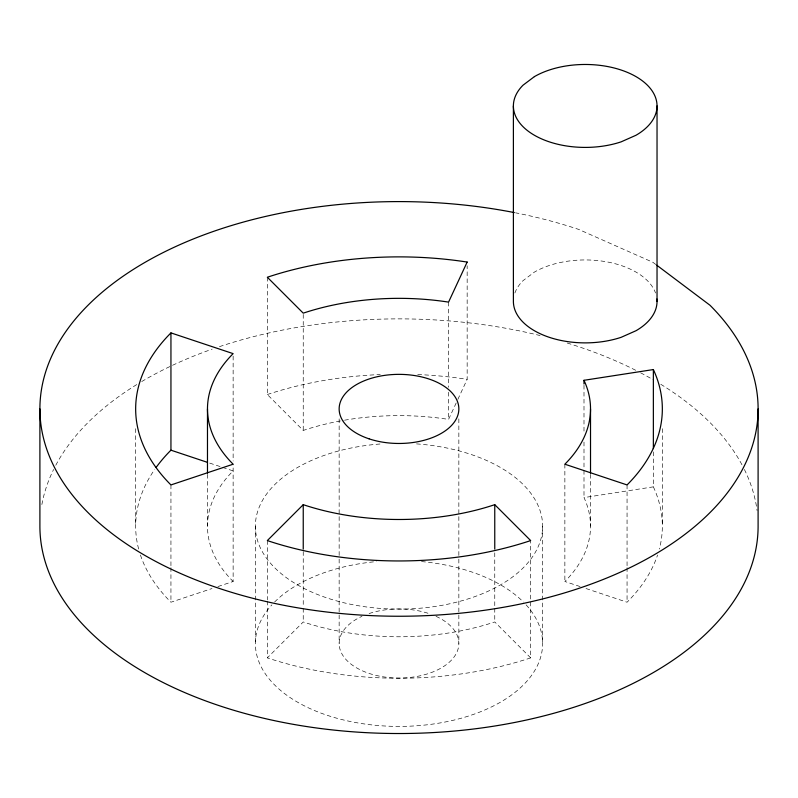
<?xml version="1.0" encoding="UTF-8"?>
<svg xmlns="http://www.w3.org/2000/svg" width="798" height="798" viewBox="0 0 798 798"><rect width="100%" height="100%" fill="white"/><g stroke="black" fill="none" stroke-linecap="round" stroke-linejoin="round"><path stroke-width="0.6" stroke-dasharray="3.99 2.99" d="M344.527 420.197A191.52 110.573 0 0 1 448.566 419.399L457.344 400.476M457.862 399.369L467.159 379.339L467.159 265.764M267.33 601.084L267.33 657.871L303.24 621.961A191.52 110.573 0 0 0 494.76 621.961L530.67 657.871L530.67 540.585M140.428 555.009A263.34 152.039 0 0 0 170.942 602.221L212.019 588.525M217.884 586.57L233.136 581.483L233.136 464.207M580.116 586.57L564.864 581.483A191.52 110.573 0 0 0 583.996 497.583L653.363 486.85L653.363 451.05M209.665 463.089L221.405 467M222.572 467.389L233.136 470.91A191.52 110.573 0 0 0 233.136 581.483M585.981 588.525L627.058 602.221A263.34 152.039 0 0 0 657.572 555.009M655.776 264.467L652.924 262.313L578.55 229.365A359.1 207.32 0 0 0 515.568 212.817M267.33 277.245L267.33 394.531L303.24 430.441A191.52 110.573 0 0 1 343.3 420.406M662.34 428.666L662.34 526.201M627.058 484.935L627.058 566.42M627.058 567.647L627.058 602.221M590.52 474.351L590.52 526.201M583.996 385.235L583.996 433.384M583.996 442.022L583.996 469.184M583.996 470.421L583.996 497.583M564.864 464.207L564.864 581.483M542.64 526.201L542.64 643.477M494.76 552.824L494.76 607.148M494.76 608.375L494.76 621.961M458.85 418.85L458.85 557.852M458.85 559.089L458.85 613.692M458.85 614.939L458.85 643.477M448.566 302.113L448.566 387.299M448.566 392.237L448.566 419.399M339.15 418.85L339.15 557.852M339.15 559.089L339.15 613.692M339.15 614.939L339.15 643.477M303.24 314.392L303.24 430.441M303.24 551.588L303.24 607.148M303.24 608.375L303.24 621.961M267.33 540.585L267.33 599.847M255.36 526.201L255.36 643.477M233.136 356.098L233.136 461.035M207.48 474.351L207.48 526.201M170.942 484.935L170.942 566.42M170.942 567.647L170.942 602.221M135.66 428.666L135.66 526.201M526.101 604.854A143.64 82.932 0 0 1 399 726.409A143.64 82.932 0 0 1 271.899 604.854M274.602 602.021A143.64 82.932 0 0 1 376.506 561.573M421.494 561.573A143.64 82.932 0 0 1 523.398 602.021M416.496 443.888A143.64 82.932 0 0 1 520.366 570.55A143.64 82.932 0 0 1 277.634 570.55A143.64 82.932 0 0 1 381.504 443.888M41.865 504.555A359.1 207.32 0 0 1 53.626 469.433M55.75 465.294A359.1 207.32 0 0 1 137.246 384.267M141.695 381.574A359.1 207.32 0 0 1 171.42 365.823M172.528 365.304A359.1 207.32 0 0 1 212.158 349.145M219.45 346.651A359.1 207.32 0 0 1 540.056 335.539M567.208 343.03A359.1 207.32 0 0 1 636.385 370.631M640.624 372.826A359.1 207.32 0 0 1 652.924 379.599M660.754 384.267A359.1 207.32 0 0 1 742.25 465.294M744.374 469.433A359.1 207.32 0 0 1 757.083 510.59M653.363 486.85A263.34 152.039 0 0 1 659.348 549.044M530.67 657.871A263.34 152.039 0 0 1 267.33 657.871M138.653 549.044A263.34 152.039 0 0 1 154.642 469.523M267.33 394.531A263.34 152.039 0 0 1 380.287 374.551M417.713 374.551A263.34 152.039 0 0 1 467.159 379.339M435.997 616.325A59.85 34.553 0 0 1 442.96 666.929A59.85 34.553 0 0 1 355.04 666.929A59.85 34.553 0 0 1 362.003 616.325M369.075 613.562A59.85 34.553 0 0 1 428.925 613.562M514.88 293.016A71.82 41.466 0 0 1 523.009 280.677L534.421 272.088A71.82 41.466 0 0 1 605.802 261.684A71.82 41.466 0 0 1 655.537 293.016"/><path stroke-width="1.2" d="M303.24 504.675L267.33 540.585A263.34 152.039 0 0 0 530.67 540.585L494.76 504.675A191.52 110.573 0 0 1 303.24 504.675L303.24 549.124M653.363 369.564A263.34 152.039 0 0 1 627.058 484.935L564.864 464.207A191.52 110.573 0 0 0 583.996 380.297L653.363 369.564L653.363 448.576M170.942 332.896L233.136 353.634A191.52 110.573 0 0 0 233.136 464.207L170.942 484.935A263.34 152.039 0 0 1 170.942 332.896L170.942 450.182A263.34 152.039 0 0 0 156.069 467.518M170.942 450.182L207.32 462.311M656.724 265.175L709.991 305.255A359.1 207.32 0 0 1 484.386 610.3A359.1 207.32 0 0 1 40.239 399.918A359.1 207.32 0 0 1 514.331 212.577M758.1 408.915L758.1 526.201A359.1 207.32 0 0 1 399 733.522A359.1 207.32 0 0 1 39.9 526.201L39.9 408.915M657.033 105.944L657.033 301.415M590.52 408.915L590.52 473.114M583.996 380.297L583.996 384.008M513.393 105.944L513.393 301.415A71.82 41.466 0 0 0 621.123 337.325L635.996 330.731A71.82 41.466 0 0 0 656.914 299.011M494.76 504.675L494.76 549.124M207.48 408.915L207.48 473.114M467.159 262.063L448.566 302.113A191.52 110.573 0 0 0 303.24 313.155L267.33 277.245A263.34 152.039 0 0 1 467.159 262.063M534.421 76.618L523.009 85.206A71.82 41.466 0 0 0 534.421 135.261A71.82 41.466 0 0 0 621.123 141.854L635.996 135.261A71.82 41.466 0 0 0 635.996 76.618A71.82 41.466 0 0 0 534.421 76.618M369.075 438.84A59.85 34.553 0 0 0 458.85 408.915A59.85 34.553 0 0 0 369.075 378.99A59.85 34.553 0 0 0 369.075 438.84"/></g></svg>
